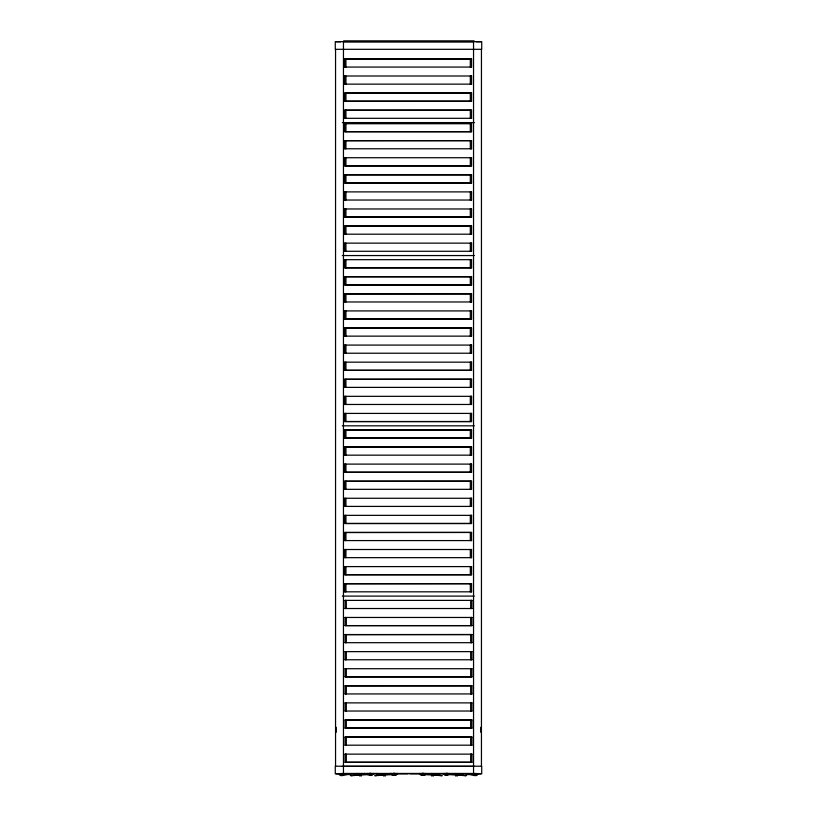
<?xml version="1.0" encoding="UTF-8"?>
<svg xmlns="http://www.w3.org/2000/svg" width="817" height="817" viewBox="0 0 817 817"><rect width="100%" height="100%" fill="white"/><g stroke="black" fill="none" stroke-linecap="round" stroke-linejoin="round"><path stroke-width="1.23" d="M370.744 773.168L372.726 774.608L370.744 775.476L368.896 775.108L368.416 774.097L369.754 773.199M394.682 773.168L396.664 774.608L394.682 775.476L392.834 775.108L392.354 774.097L393.692 773.199M424.717 774.22L423.308 775.445L420.336 774.608L422.318 773.168M448.656 774.22L447.246 775.445L444.274 774.608L446.256 773.168M371.51 774.363L370.121 775.067M395.448 774.363L394.049 775.067M350.677 773.587L350.677 775.108C347.94 772.688 339.341 778.53 339.147 773.587L477.853 773.587C477.659 778.53 469.06 772.688 466.323 775.108L466.323 773.587M422.951 775.067L421.552 774.363M446.879 775.067L445.49 774.363M367.905 773.76L350.861 775.69L367.905 774.608M388.187 774.097L374.799 775.69L391.843 774.608M344.672 67.065L345.938 66.984L345.938 59.008L344.672 58.926L344.672 67.065L471.583 67.065L471.583 58.926L344.672 58.926M345.938 59.008L471.583 58.926M344.672 84.141L345.938 84.059L345.938 76.083L344.672 76.001L344.672 84.141L471.583 84.141L471.583 76.001L344.672 76.001M471.583 76.001L470.316 76.083L470.316 84.059L471.583 84.141M344.672 101.226L471.583 101.226L471.583 93.087L344.672 93.087L344.672 101.226L471.583 101.226M344.672 93.087L471.583 93.087M344.672 118.312L345.938 118.23L345.938 110.254L344.672 110.172L344.672 118.312L471.583 118.312L471.583 110.172L344.672 110.172M345.938 110.254L471.583 110.172M344.672 131.7L471.583 131.7L471.583 123.561L344.672 123.561L344.672 131.7L471.583 131.7M344.672 123.561L471.583 123.561M344.672 148.776L345.938 148.694L345.938 140.718L344.672 140.636L344.672 148.776L471.583 148.776L471.583 140.636L344.672 140.636M345.938 140.718L471.583 140.636M344.672 165.861L471.583 165.861L471.583 157.722L344.672 157.722L344.672 165.861L471.583 165.861M471.583 157.722L470.316 157.804L470.316 165.78M344.672 182.947L471.583 182.947L471.583 174.807L344.672 174.807L344.672 182.947L471.583 182.947M344.672 174.807L471.583 174.807M344.672 200.032L345.938 199.951L345.938 191.964L344.672 191.893L344.672 200.032L471.583 200.032L471.583 191.893L344.672 191.893M471.583 191.893L470.316 191.964L470.316 199.951L471.583 200.032M344.672 217.108L471.583 217.108L471.583 208.968L344.672 208.968L344.672 217.108L471.583 217.108M471.583 208.968L470.316 209.05L470.316 217.026M344.672 234.193L345.938 234.111L345.938 226.135L344.672 226.054L344.672 234.193L471.583 234.193L471.583 226.054L344.672 226.054M345.938 226.135L471.583 226.054M344.672 251.279L345.938 251.197L345.938 243.221L344.672 243.139L344.672 251.279L471.583 251.279L471.583 243.139L344.672 243.139M471.583 243.139L470.316 243.221L470.316 251.197L471.583 251.279M344.672 267.813L471.583 267.813L471.583 259.673L344.672 259.673L344.672 267.813L471.583 267.813M471.583 259.673L470.316 259.755L470.316 267.731M344.672 284.888L471.583 284.888L471.583 276.749L344.672 276.749L344.672 284.888L471.583 284.888M344.672 276.749L471.583 276.749M344.672 301.973L345.938 301.892L345.938 293.916L344.672 293.834L344.672 301.973L471.583 301.973L471.583 293.834L344.672 293.834M345.938 293.916L471.583 293.834M344.672 319.059L471.583 319.059L471.583 310.92L344.672 310.92L344.672 319.059L471.583 319.059M471.583 310.92L470.316 311.001L470.316 318.977M344.672 336.134L345.938 336.053L345.938 328.077L344.672 327.995L344.672 336.134L471.583 336.134L471.583 327.995L344.672 327.995M345.938 328.077L471.583 327.995M344.672 353.22L345.938 353.138L345.938 345.162L344.672 345.08L344.672 353.22L471.583 353.22L471.583 345.08L344.672 345.08M471.583 345.08L470.316 345.162L470.316 353.138L471.583 353.22M344.672 370.305L471.583 370.305L471.583 362.166L344.672 362.166L344.672 370.305L471.583 370.305M471.583 362.166L470.316 362.248L470.316 370.224M344.672 387.381L345.938 387.299L345.938 379.323L344.672 379.241L344.672 387.381L471.583 387.381L471.583 379.241L344.672 379.241M345.938 379.323L471.583 379.241M344.672 404.466L345.938 404.384L345.938 396.408L344.672 396.327L344.672 404.466L471.583 404.466L471.583 396.327L344.672 396.327M471.583 396.327L470.316 396.408L470.316 404.384L471.583 404.466M344.672 421.552L471.583 421.552L471.583 413.412L344.672 413.412L344.672 421.552L471.583 421.552M471.583 413.412L470.316 413.494L470.316 421.47M344.672 438.086L471.583 438.086L471.583 429.946L344.672 429.946L344.672 438.086L471.583 438.086M344.672 429.946L471.583 429.946M344.672 455.161L345.938 455.079L345.938 447.103L344.672 447.022L344.672 455.161L471.583 455.161L471.583 447.022L344.672 447.022M345.938 447.103L471.583 447.022M344.672 472.246L471.583 472.246L471.583 464.107L344.672 464.107L344.672 472.246L471.583 472.246M471.583 464.107L470.316 464.189L470.316 472.165M344.672 489.332L345.938 489.25L345.938 481.274L344.672 481.193L344.672 489.332L471.583 489.332L471.583 481.193L344.672 481.193M345.938 481.274L471.583 481.193M344.672 506.407L345.938 506.326L345.938 498.35L344.672 498.268L344.672 506.407L471.583 506.407L471.583 498.268L344.672 498.268M471.583 498.268L470.316 498.35L470.316 506.326L471.583 506.407M344.672 523.493L471.583 523.493L471.583 515.353L344.672 515.353L344.672 523.493L471.583 523.493M471.583 515.353L470.316 515.435L470.316 523.411M344.672 540.578L345.938 540.497L345.938 532.521L344.672 532.439L344.672 540.578L471.583 540.578L471.583 532.439L344.672 532.439M345.938 532.521L471.583 532.439M344.672 557.654L345.938 557.572L345.938 549.596L344.672 549.514L344.672 557.654L471.583 557.654L471.583 549.514L344.672 549.514M471.583 549.514L470.316 549.596L470.316 557.572L471.583 557.654M344.672 574.739L471.583 574.739L471.583 566.6L344.672 566.6L344.672 574.739L471.583 574.739M471.583 566.6L470.316 566.681L470.316 574.657M344.672 591.825L345.938 591.743L345.938 583.767L344.672 583.685L344.672 591.825L471.583 591.825L471.583 583.685L344.672 583.685M345.938 583.767L471.583 583.685M345.05 608.522L346.316 608.44L346.316 600.464L345.05 600.383L345.05 608.522L471.95 608.522L471.95 600.383L345.05 600.383M471.95 600.383L470.684 600.464L470.684 608.44L471.95 608.522M345.05 625.608L471.95 625.608L471.95 617.468L345.05 617.468L345.05 625.608L471.95 625.608M471.95 617.468L470.684 617.55L470.684 625.526M345.05 642.693L346.316 642.611L346.316 634.635L345.05 634.554L345.05 642.693L471.95 642.693L471.95 634.554L345.05 634.554M346.316 634.635L471.95 634.554M345.05 659.768L346.316 659.697L346.316 651.711L345.05 651.639L345.05 659.768L471.95 659.768L471.95 651.639L345.05 651.639M471.95 651.639L470.684 651.711L470.684 659.697L471.95 659.768M345.05 676.854L471.95 676.854L471.95 668.714L345.05 668.714L345.05 676.854L471.95 676.854M471.95 668.714L470.684 668.796L470.684 676.772M345.05 693.939L346.316 693.858L346.316 685.882L345.05 685.8L345.05 693.939L471.95 693.939L471.95 685.8L345.05 685.8M346.316 685.882L471.95 685.8M345.05 711.025L346.316 710.943L346.316 702.967L345.05 702.886L345.05 711.025L471.95 711.025L471.95 702.886L345.05 702.886M471.95 702.886L470.684 702.967L470.684 710.943L471.95 711.025M345.05 728.1L471.95 728.1L471.95 719.961L345.05 719.961L345.05 728.1L471.95 728.1M345.05 719.961L471.95 719.961M345.05 745.186L346.316 745.104L346.316 737.128L345.05 737.046L345.05 745.186L471.95 745.186L471.95 737.046L345.05 737.046M346.316 737.128L471.95 737.046M345.05 762.271L471.95 762.271L471.95 754.132L345.05 754.132L345.05 762.271L471.95 762.271M471.95 754.132L470.684 754.214L470.684 762.19M343.61 40.85L474.136 40.85M336.236 41.8L340.801 41.8M476.199 41.8L480.764 41.8M343.457 42.055L473.543 42.055M342.323 122.591L474.309 122.591M342.323 255.558L474.309 255.558M342.323 425.831L474.309 425.831M342.323 596.104L474.309 596.104M342.323 766.377L474.309 766.377M341.802 773.474L476.199 773.474M336.236 773.719L340.801 773.719M341.802 773.719L368.498 773.719M372.317 773.719L392.66 773.719M396.092 773.719L407.928 773.719M410.073 773.719L420.244 773.719M424.064 773.719L444.601 773.75M448.227 773.719L480.764 773.719M353.434 774.148L361.951 774.148M367.834 774.342L368.875 774.342M383.408 774.475L385.542 774.475M391.772 774.342L393.263 774.945A2.083 2.083 0 0 0 395.694 774.945L397.185 774.342L397.185 773.362M425.228 774.342L423.737 774.945A2.083 2.083 0 0 1 421.306 774.945L419.815 774.342L419.815 773.362M448.125 774.342L449.166 774.342L449.166 773.362M383.796 774.69L385.154 774.69M393.784 774.853L391.843 774.853L391.772 773.362M423.216 774.853L425.157 774.853L425.228 773.362M431.846 774.69L433.204 774.69M359.858 775.231L361.216 775.231M383.796 775.231L385.154 775.302M431.846 775.302L433.204 775.231M455.784 775.231L457.142 775.231M359.858 775.384L361.216 775.384M383.796 775.384L385.154 775.384M431.846 775.384L433.204 775.384M455.784 775.384L457.142 775.384M449.095 774.608L466.139 775.69L449.095 773.76L448.788 774.853L448.809 773.76M425.157 774.608L442.201 775.69L425.157 773.76M471.583 67.065L470.316 66.984L470.316 59.008M471.583 118.312L470.316 118.23L470.316 110.254M471.583 148.776L470.316 148.694L470.316 140.718M344.672 157.722L345.938 157.804L345.938 165.78M344.672 208.968L345.938 209.05L345.938 217.026M471.583 234.193L470.316 234.111L470.316 226.135M344.672 259.673L345.938 259.755L345.938 267.731M471.583 301.973L470.316 301.892L470.316 293.916M344.672 310.92L345.938 311.001L345.938 318.977M471.583 336.134L470.316 336.053L470.316 328.077M344.672 362.166L345.938 362.248L345.938 370.224M471.583 387.381L470.316 387.299L470.316 379.323M344.672 413.412L345.938 413.494L345.938 421.47M471.583 455.161L470.316 455.079L470.316 447.103M344.672 464.107L345.938 464.189L345.938 472.165M471.583 489.332L470.316 489.25L470.316 481.274M344.672 515.353L345.938 515.435L345.938 523.411M471.583 540.578L470.316 540.497L470.316 532.521M344.672 566.6L345.938 566.681L345.938 574.657M471.583 591.825L470.316 591.743L470.316 583.767M345.05 617.468L346.316 617.55L346.316 625.526M471.95 642.693L470.684 642.611L470.684 634.635M345.05 668.714L346.316 668.796L346.316 676.772M471.95 693.939L470.684 693.858L470.684 685.882M471.95 745.186L470.684 745.104L470.684 737.128M345.05 754.132L346.316 754.214L346.316 762.19M447.246 773.199L448.656 774.322M423.308 773.199L424.728 774.322M481.448 49.316L481.448 766.213M480.825 727.242L480.825 732.308M475.463 773.587L475.463 775.108M470.684 720.043L470.684 728.018M470.316 93.169L470.316 101.145M470.316 123.643L470.316 131.619M470.316 174.889L470.316 182.865M470.316 276.83L470.316 284.806M470.316 430.028L470.316 438.004M457.53 773.454L457.53 774.475L455.396 774.475L455.396 773.454M457.142 774.475L457.142 776.15M455.784 774.475L455.784 776.15M443.754 773.362L443.754 774.342L445.245 774.945A2.083 2.083 0 0 0 447.675 774.945M433.592 773.454L433.592 774.475L431.458 774.475L431.458 773.454M433.204 774.475L433.204 776.15M431.846 774.475L431.846 776.15M424.85 773.76L424.871 774.853M392.15 773.76L392.129 774.853M390.189 773.362L390.189 774.148L376.78 774.148L376.78 773.362M385.154 774.475L385.154 776.15M383.796 774.475L383.796 776.15M373.246 773.362L373.246 774.342L371.755 774.945A2.083 2.083 0 0 1 369.325 774.945M368.212 773.76L367.905 774.853L367.834 773.362M364.566 773.362L364.566 773.893L356.958 773.893L356.958 773.362M361.604 773.454L361.604 774.475L359.47 774.475L359.47 773.454M361.216 774.475L361.216 776.15M359.858 774.475L359.858 776.15M346.316 720.043L346.316 728.018M345.938 93.169L345.938 101.145M345.938 123.643L345.938 131.619M345.938 174.889L345.938 182.865M345.938 276.83L345.938 284.806M345.938 430.028L345.938 438.004M341.537 773.587L341.537 775.108M336.175 727.242L336.175 732.308M335.552 49.316L335.552 766.213M343.457 41.647L335.276 41.647L335.276 49.316L481.724 49.316L481.724 41.647L473.543 41.647L473.543 773.873L481.724 773.873L481.724 766.213L335.276 766.213L335.276 773.873L343.457 773.873L343.457 41.647"/></g></svg>
